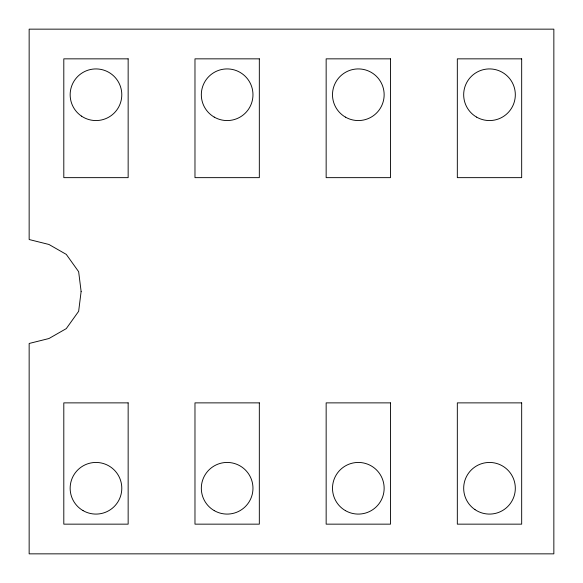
<?xml version="1.0" encoding="UTF-8"?>
<svg xmlns="http://www.w3.org/2000/svg" width="583" height="583" viewBox="0 0 583 583"><rect width="100%" height="100%" fill="white"/><g stroke="black" fill="none" stroke-linecap="round" stroke-linejoin="round"><path stroke-width="0.87" d="M81.124 291.5L78.647 311.3L66.273 328.623L48.95 338.526L29.15 343.474L29.15 553.85L553.85 553.85L553.85 29.15L29.15 29.15L29.15 239.526L48.95 244.474L66.273 254.377L78.647 271.7L81.124 291.5M128.151 58.847L63.802 58.847L63.802 177.647L128.151 177.647L128.151 58.847M259.326 58.847L194.977 58.847L194.977 177.647L259.326 177.647L259.326 58.847M390.501 58.847L326.152 58.847L326.152 177.647L390.501 177.647L390.501 58.847M521.676 58.847L457.327 58.847L457.327 177.647L521.676 177.647L521.676 58.847M128.151 402.875L63.802 402.875L63.802 524.153L128.151 524.153L128.151 402.875M259.326 402.875L194.977 402.875L194.977 524.153L259.326 524.153L259.326 402.875M390.501 402.875L326.152 402.875L326.152 524.153L390.501 524.153L390.501 402.875M521.676 402.875L457.327 402.875L457.327 524.153L521.676 524.153L521.676 402.875M83.063 510.628A25.82 25.82 0 0 0 121.796 488.27A25.82 25.82 0 0 0 83.063 465.904A25.82 25.82 0 0 0 83.063 510.628M214.238 510.628A25.82 25.82 0 0 0 252.971 488.27A25.82 25.82 0 0 0 214.238 465.904A25.82 25.82 0 0 0 214.238 510.628M345.413 510.628A25.82 25.82 0 0 0 384.146 488.27A25.82 25.82 0 0 0 345.413 465.904A25.82 25.82 0 0 0 345.413 510.628M475.028 509.651A25.82 25.82 0 0 0 515.255 490.106A25.82 25.82 0 0 0 478.22 465.045A25.82 25.82 0 0 0 475.028 509.651M81.503 116.126A25.82 25.82 0 0 0 121.73 96.581A25.82 25.82 0 0 0 84.695 71.52A25.82 25.82 0 0 0 81.503 116.126M214.238 117.103A25.82 25.82 0 0 0 252.971 94.745A25.82 25.82 0 0 0 214.238 72.379A25.82 25.82 0 0 0 214.238 117.103M345.413 117.103A25.82 25.82 0 0 0 384.146 94.745A25.82 25.82 0 0 0 345.413 72.379A25.82 25.82 0 0 0 345.413 117.103M476.588 117.103A25.82 25.82 0 0 0 515.321 94.745A25.82 25.82 0 0 0 476.588 72.379A25.82 25.82 0 0 0 476.588 117.103"/></g></svg>
